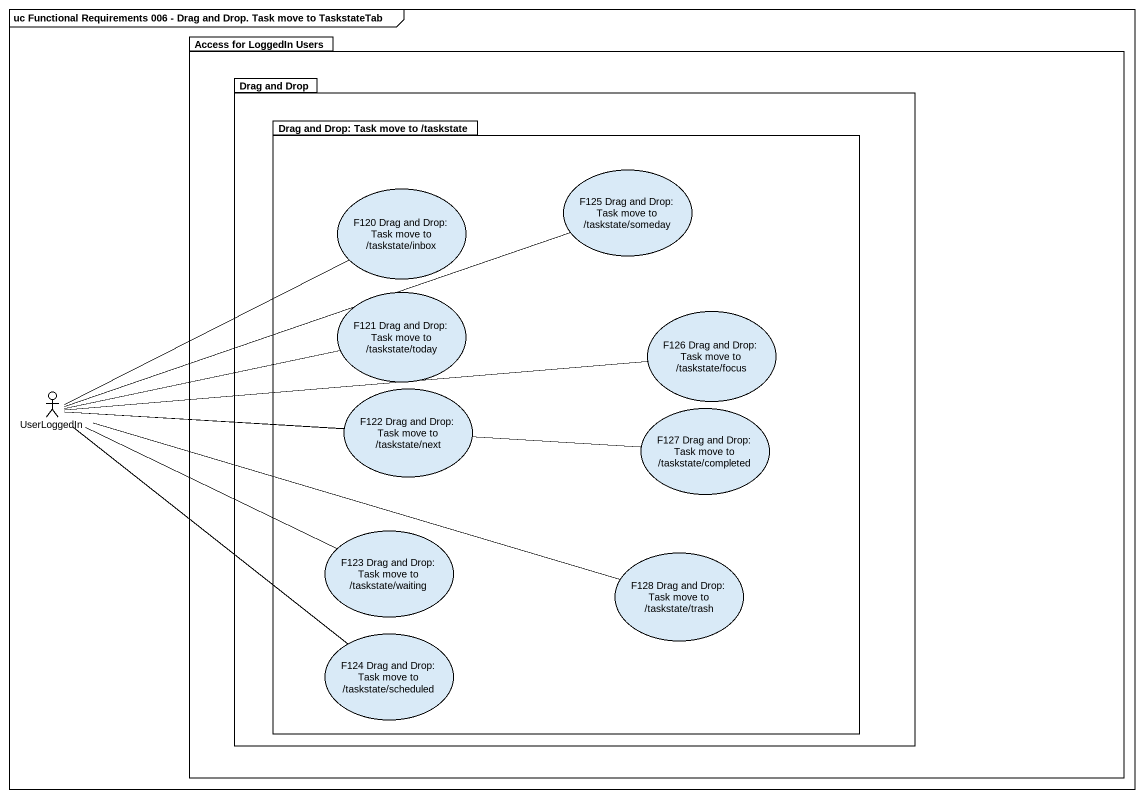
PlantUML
@startuml
mainframe uc Functional Requirements 006 - Drag and Drop. Task move to TaskstateTab
package "Access for LoggedIn Users" as Access_for_LoggedIn_Users {
  package "Drag and Drop" as Drag_and_Drop {
    package "Drag and Drop: Task move to /taskstate" as Drag_and_Drop_Task_move_to {
      usecase "F120 Drag and Drop: Task move to /taskstate/inbox" as F120_Drag_and_Drop_Task
      usecase "F125 Drag and Drop: Task move to /taskstate/someday" as F125_Drag_and_Drop_Task
      usecase "F121 Drag and Drop: Task move to /taskstate/today" as F121_Drag_and_Drop_Task
      usecase "F126 Drag and Drop: Task move to /taskstate/focus" as F126_Drag_and_Drop_Task
      usecase "F122 Drag and Drop: Task move to /taskstate/next" as F122_Drag_and_Drop_Task
      usecase "F127 Drag and Drop: Task move to /taskstate/completed" as F127_Drag_and_Drop_Task
      usecase "F123 Drag and Drop: Task move to /taskstate/waiting" as F123_Drag_and_Drop_Task
      usecase "F128 Drag and Drop: Task move to /taskstate/trash" as F128_Drag_and_Drop_Task
      usecase "F124 Drag and Drop: Task move to /taskstate/scheduled" as F124_Drag_and_Drop_Task
    }
  }
}
actor UserLoggedIn
UserLoggedIn -right- F120_Drag_and_Drop_Task
UserLoggedIn -right- F125_Drag_and_Drop_Task
UserLoggedIn -right- F121_Drag_and_Drop_Task
UserLoggedIn -right- F126_Drag_and_Drop_Task
UserLoggedIn -right- F122_Drag_and_Drop_Task
UserLoggedIn -right- F127_Drag_and_Drop_Task
UserLoggedIn -right- F123_Drag_and_Drop_Task
UserLoggedIn -right- F128_Drag_and_Drop_Task
UserLoggedIn -- F124_Drag_and_Drop_Task
@enduml
